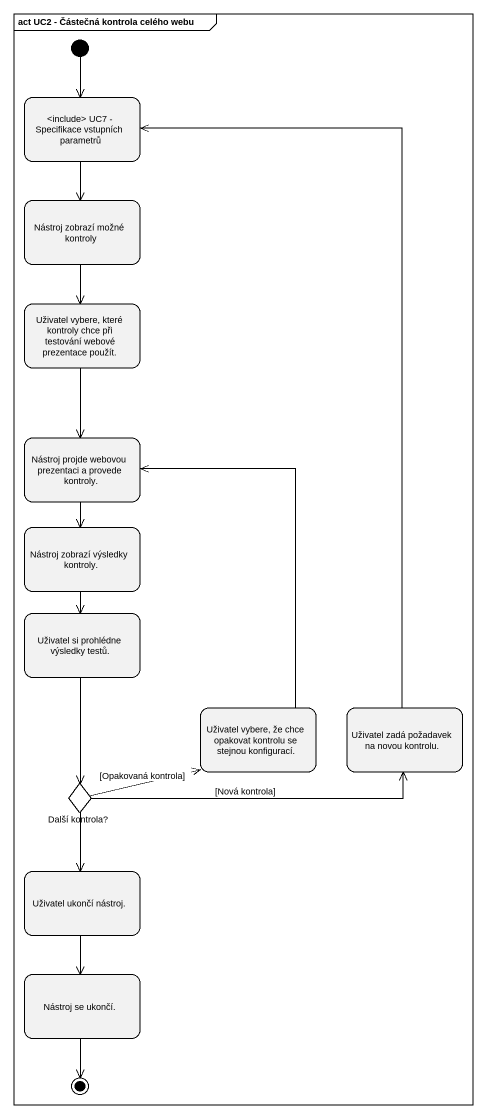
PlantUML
@startuml
mainframe act UC2 - Částečná kontrola celého webu
hide empty description
state "<include> UC7 - Specifikace vstupních parametrů" as include_UC7_Specifikace
state "Nástroj zobrazí možné kontroly" as Nástroj_zobrazí_možné
state "Uživatel vybere, které kontroly chce při testování webové prezentace použít." as Uživatel_vybere_které
state "Nástroj projde webovou prezentaci a provede kontroly." as Nástroj_projde_webovou
state "Nástroj zobrazí výsledky kontroly." as Nástroj_zobrazí_výsledky
state "Uživatel si prohlédne výsledky testů." as Uživatel_si_prohlédne
state "Uživatel vybere, že chce opakovat kontrolu se stejnou konfigurací." as Uživatel_vybere_že_chce
state "Uživatel zadá požadavek na novou kontrolu." as Uživatel_zadá_požadavek_na
state "Další kontrola?" as Další_kontrola <<choice>>
state "Uživatel ukončí nástroj." as Uživatel_ukončí_nástroj
state "Nástroj se ukončí." as Nástroj_se_ukončí
[*] --> include_UC7_Specifikace
include_UC7_Specifikace --> Nástroj_zobrazí_možné
Nástroj_zobrazí_možné --> Uživatel_vybere_které
Uživatel_vybere_které --> Nástroj_projde_webovou
Nástroj_projde_webovou --> Nástroj_zobrazí_výsledky
Nástroj_zobrazí_výsledky --> Uživatel_si_prohlédne
Uživatel_si_prohlédne --> Další_kontrola
Uživatel_vybere_že_chce -up-> Nástroj_projde_webovou
Uživatel_zadá_požadavek_na -up-> include_UC7_Specifikace
Další_kontrola -right-> Uživatel_vybere_že_chce : [Opakovaná kontrola]
Další_kontrola -right-> Uživatel_zadá_požadavek_na : [Nová kontrola]
Další_kontrola --> Uživatel_ukončí_nástroj
Uživatel_ukončí_nástroj --> Nástroj_se_ukončí
Nástroj_se_ukončí --> [*]
@enduml
